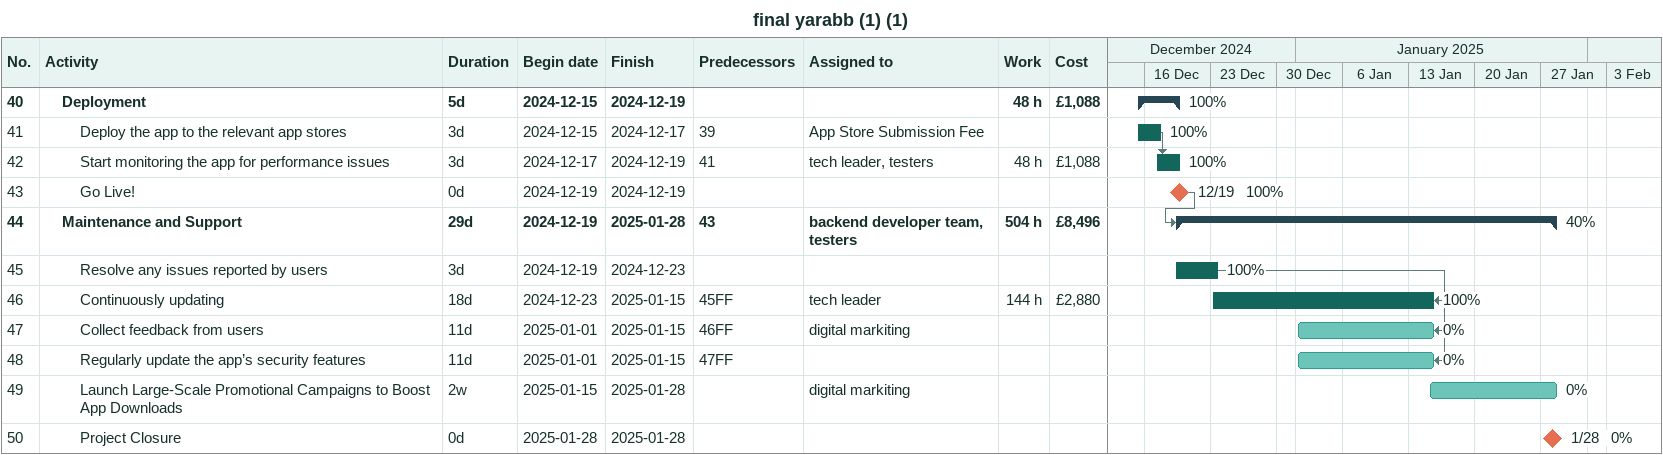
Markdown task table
final yarabb (1) (1)

| ID | Level | Task | Duration | Start | Finish | Predecessors | Resources | % complete | Work (h) | Cost (£) |
|---|---|---|---|---|---|---|---|---|---|---|
| 40 | 2 | **Deployment** | 5d | 2024-12-15 | 2024-12-19 |  |  | 100 | 48 | 1088 |
| 41 | 3 | Deploy the app to the relevant app stores | 3d | 2024-12-15 | 2024-12-17 | 39 | App Store Submission Fee | 100 |  |  |
| 42 | 3 | Start monitoring the app for performance issues | 3d | 2024-12-17 | 2024-12-19 | 41 | tech leader, testers | 100 | 48 | 1088 |
| 43 | 3 | Go Live! | 0d | 2024-12-19 | 2024-12-19 |  |  | 100 |  |  |
| 44 | 2 | **Maintenance and Support** | 29d | 2024-12-19 | 2025-01-28 | 43 | backend developer team, testers | 40 | 504 | 8496 |
| 45 | 3 | Resolve any issues reported by users | 3d | 2024-12-19 | 2024-12-23 |  |  | 100 |  |  |
| 46 | 3 | Continuously updating | 18d | 2024-12-23 | 2025-01-15 | 45FF | tech leader | 100 | 144 | 2880 |
| 47 | 3 | Collect feedback from users | 11d | 2025-01-01 | 2025-01-15 | 46FF | digital markiting | 0 |  |  |
| 48 | 3 | Regularly update the app’s security features | 11d | 2025-01-01 | 2025-01-15 | 47FF |  | 0 |  |  |
| 49 | 3 | Launch Large-Scale Promotional Campaigns to Boost App Downloads | 2w | 2025-01-15 | 2025-01-28 |  | digital markiting | 0 |  |  |
| 50 | 3 | Project Closure | 0d | 2025-01-28 | 2025-01-28 |  |  | 0 |  |  |
